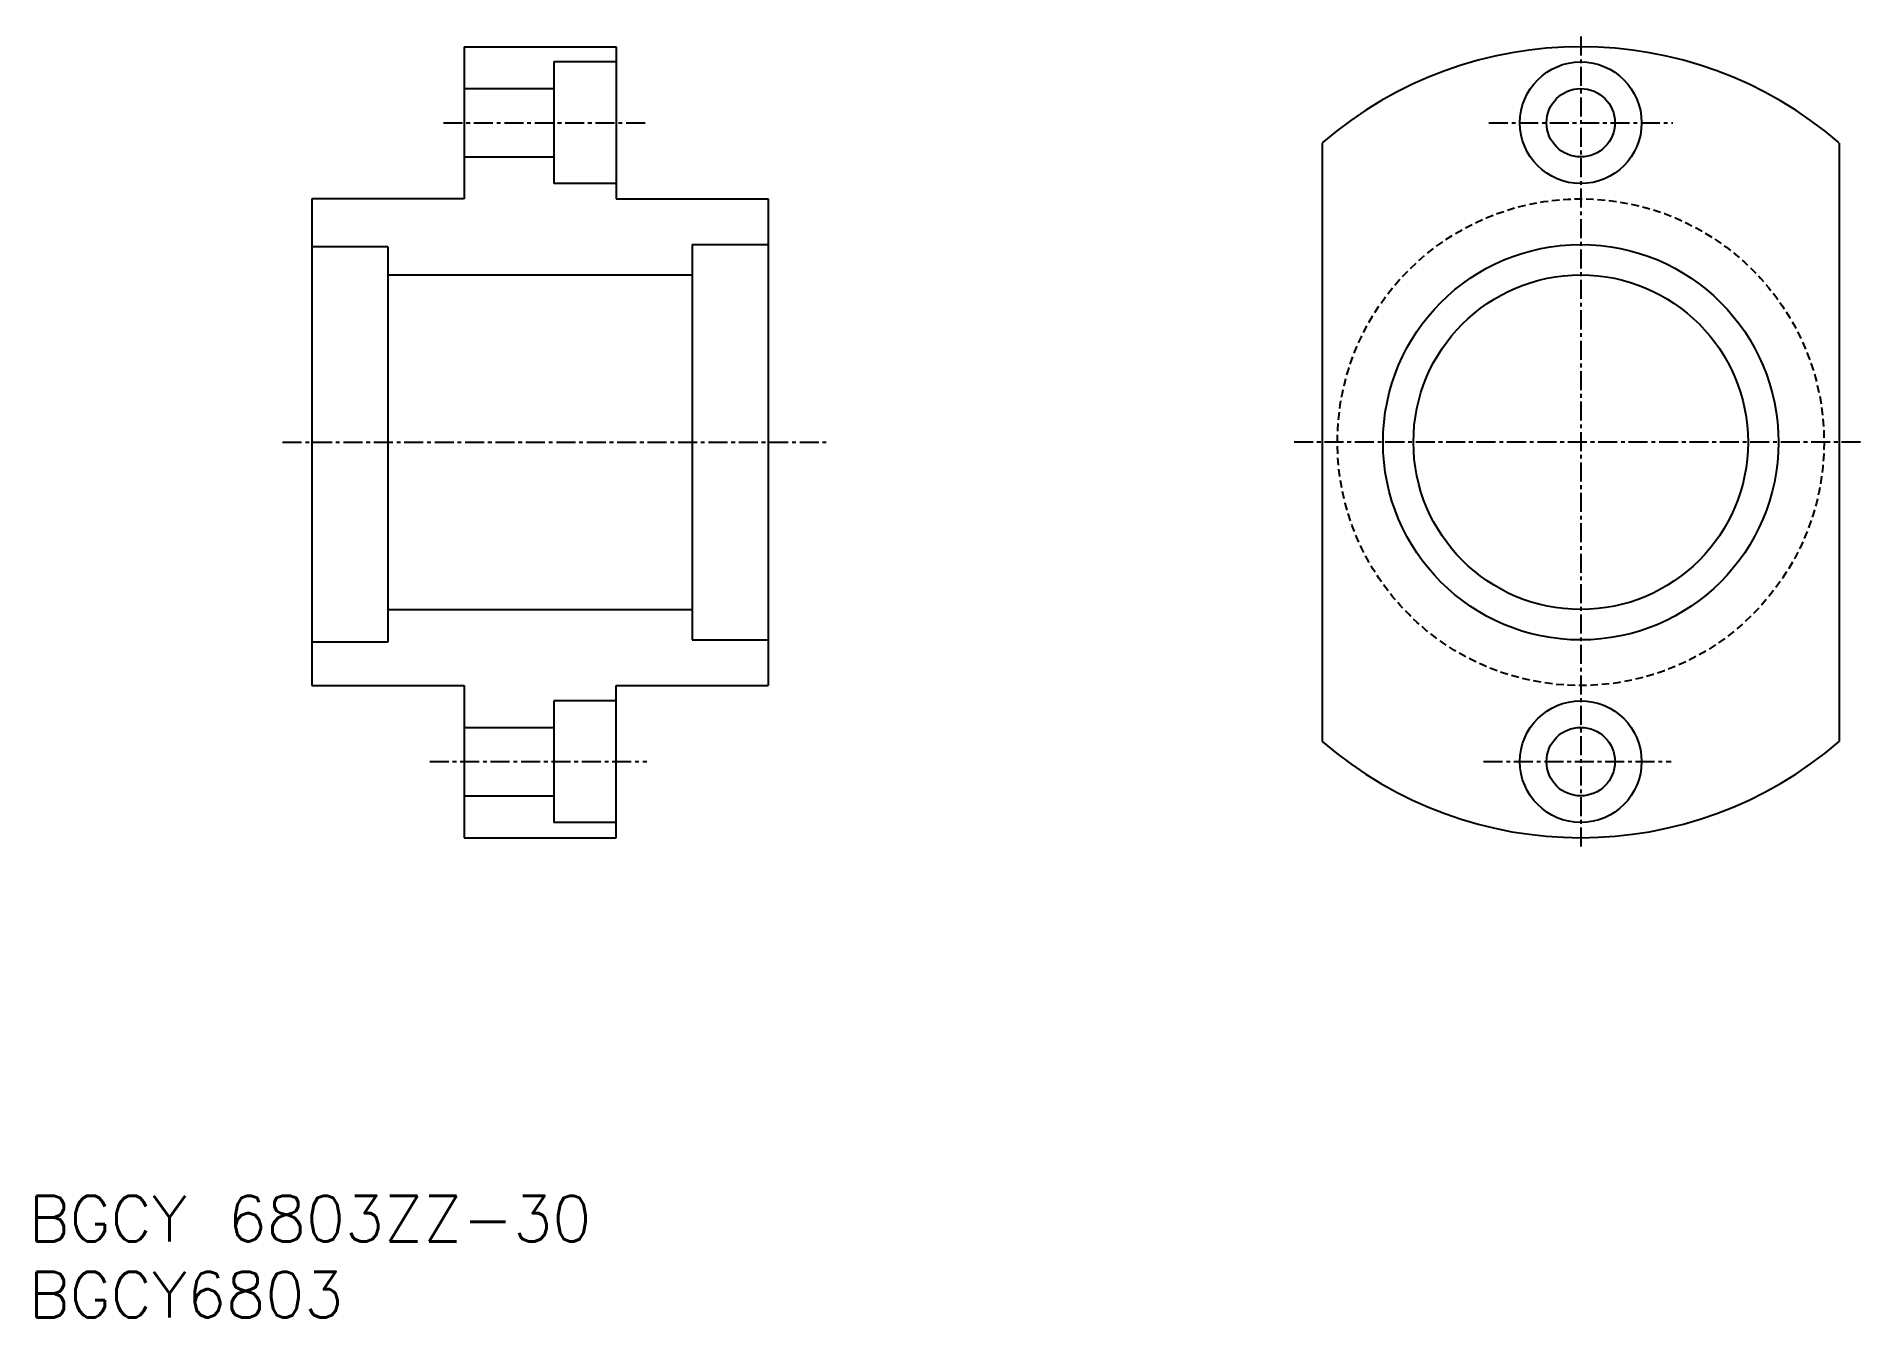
# Model space of a CAD drawing. Extents: x 45 to 165, y 37 to 122.
import ezdxf
from ezdxf.enums import TextEntityAlignment as Align

# ---------------------------------------------------------------- set-up
doc = ezdxf.new("R2010")
doc.units = 0
doc.linetypes.add('CENTER', pattern=[2, 1.25, -0.25, 0.25, -0.25])
doc.linetypes.add('DASHED', pattern=[0.75, 0.5, -0.25])
doc.layers.get('0').update_dxf_attribs({"linetype": 'CONTINUOUS'})
doc.layers.add('CENTER', color=1, linetype='CENTER')
doc.styles.get("Standard").update_dxf_attribs({"font": 'txt.shx', "bigfont": 'extfont.shx'})

msp = doc.modelspace()

# ---------------------------------------------------------------- linework, layer by layer
at = {"color": 7, "linetype": 'CONTINUOUS'}
for p, q in [((73.41, 120.84), (73.41, 110.84)), ((73.41, 120.84), (83.41, 120.84)), ((83.41, 120.84), (83.41, 110.84)), ((83.41, 119.84), (79.31, 119.84)), ((79.31, 119.84), (79.31, 111.84)), ((73.41, 118.09), (79.31, 118.09)), ((129.84, 114.51), (129.84, 75.17)), ((163.84, 114.51), (163.84, 75.17)), ((73.41, 113.59), (79.31, 113.59)), ((83.41, 111.84), (79.31, 111.84)), ((63.41, 110.84), (63.41, 78.84)), ((73.41, 110.84), (63.41, 110.84)), ((83.41, 110.84), (93.41, 110.84)), ((93.41, 110.84), (93.41, 78.84)), ((68.41, 107.69), (63.41, 107.69)), ((68.41, 107.69), (68.41, 81.69)), ((88.41, 107.84), (88.41, 81.84)), ((88.41, 107.84), (93.41, 107.84)), ((68.41, 105.84), (88.41, 105.84)), ((68.41, 83.84), (88.41, 83.84)), ((68.41, 81.69), (63.41, 81.69)), ((88.41, 81.84), (93.41, 81.84)), ((63.41, 78.84), (73.41, 78.84)), ((73.41, 78.84), (73.41, 68.84)), ((83.41, 68.84), (83.41, 78.84)), ((83.41, 78.84), (93.41, 78.84)), ((83.41, 77.84), (79.31, 77.84)), ((79.31, 77.84), (79.31, 69.84)), ((73.41, 76.09), (79.31, 76.09)), ((73.41, 71.59), (79.31, 71.59)), ((83.41, 69.84), (79.31, 69.84)), ((73.41, 68.84), (83.41, 68.84))]:
    msp.add_line(p, q, dxfattribs=at)
for centre, radius in [((146.84, 115.84), 4), ((146.84, 115.84), 2.25), ((146.84, 94.84), 13), ((146.84, 94.84), 11), ((146.84, 73.84), 4), ((146.84, 73.84), 2.25)]:
    msp.add_circle(centre, radius, dxfattribs=at)
at = {"color": 3, "linetype": 'DASHED'}
msp.add_circle((146.84, 94.84), 16, dxfattribs=at)
at = {"color": 7, "linetype": 'CONTINUOUS'}
for start, end in [(49.1678, 130.8322), (229.1678, 310.8322)]:
    msp.add_arc((146.84, 94.84), 26, start, end, dxfattribs=at)
at = {"layer": 'CENTER', "color": 1, "linetype": 'CENTER'}
for p, q in [((146.84, 121.51), (146.84, 68.17)), ((72.06, 115.84), (85.44, 115.84)), ((140.8, 115.84), (152.9, 115.84)), ((61.48, 94.84), (97.3, 94.84)), ((165.24, 94.84), (127.88, 94.84)), ((71.16, 73.84), (85.44, 73.84)), ((140.45, 73.84), (152.78, 73.84))]:
    msp.add_line(p, q, dxfattribs=at)

# ---------------------------------------------------------------- texts
at = {"color": 7, "linetype": 'CONTINUOUS'}
for s, p in [('BGCY 6803ZZ-30', (44.78, 43.8)), ('BGCY6803', (44.78, 38.8))]:
    msp.add_text(s, height=3, dxfattribs=at).set_placement(p, align=Align.MIDDLE_LEFT)

doc.saveas('drawing.dxf')
